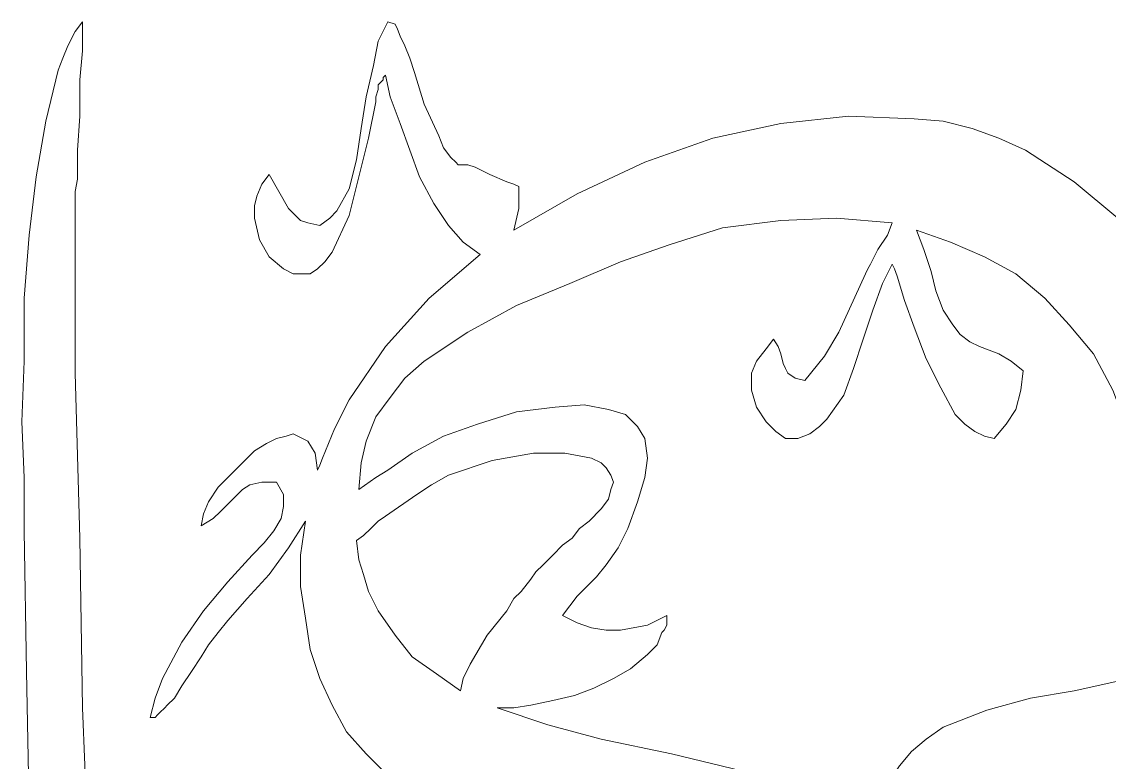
# Model space of a CAD drawing. Header units: centimetres. Extents: x -51 to 51, y -37 to 37.
# Drawn here: x -14.88 to -3.03, y 28.62 to 36.69 of the extents above; entities that cross this region are included whole.
import ezdxf

# ---------------------------------------------------------------- set-up
doc = ezdxf.new("R2010")
doc.units = ezdxf.units.CM
doc.header["$MEASUREMENT"] = 0
doc.layers.add('Layer 1', color=7, linetype='Continuous')

msp = doc.modelspace()

# ---------------------------------------------------------------- linework, layer by layer
at = {"layer": 'Layer 1', "lineweight": 9}
for points, knots in [([(-14.48687, 36.16518), (-14.48687, 36.16518), (-14.434, 36.29737), (-14.434, 36.29737), (-14.434, 36.29737), (-14.434, 36.29737), (-14.38112, 36.42955), (-14.38112, 36.42955), (-14.38112, 36.42955), (-14.38112, 36.42955), (-14.30181, 36.58817), (-14.30181, 36.58817), (-14.30181, 36.58817), (-14.30181, 36.58817), (-14.2225, 36.69391), (-14.2225, 36.69391)], [0, 0, 0, 0, 0.2, 0.2, 0.2, 0.2, 0.4, 0.4, 0.4, 0.4, 0.6, 0.6, 0.6, 0.6, 1, 1, 1, 1]), ([(-14.2225, 36.69391), (-14.2225, 36.69391), (-14.2225, 36.66748), (-14.2225, 36.66748), (-14.2225, 36.66748), (-14.2225, 36.66748), (-14.2225, 36.6146), (-14.2225, 36.6146), (-14.2225, 36.6146), (-14.2225, 36.6146), (-14.2225, 36.50886), (-14.2225, 36.50886), (-14.2225, 36.50886), (-14.2225, 36.50886), (-14.2225, 36.37668), (-14.2225, 36.37668), (-14.2225, 36.37668), (-14.2225, 36.37668), (-14.24894, 36.05944), (-14.24894, 36.05944), (-14.24894, 36.05944), (-14.24894, 36.05944), (-14.24894, 35.66289), (-14.24894, 35.66289), (-14.24894, 35.66289), (-14.24894, 35.66289), (-14.27538, 35.29278), (-14.27538, 35.29278), (-14.27538, 35.29278), (-14.27538, 35.29278), (-14.27538, 34.97554), (-14.27538, 34.97554), (-14.27538, 34.97554), (-14.27538, 34.97554), (-14.30181, 34.84336), (-14.30181, 34.84336), (-14.30181, 34.84336), (-14.30181, 34.84336), (-14.30181, 34.73761), (-14.30181, 34.73761), (-14.30181, 34.73761), (-14.30181, 34.73761), (-14.30181, 34.68474), (-14.30181, 34.68474), (-14.30181, 34.68474), (-14.30181, 34.68474), (-14.30181, 34.65831), (-14.30181, 34.65831)], [0, 0, 0, 0, 0.07692308, 0.07692308, 0.07692308, 0.07692308, 0.15384615, 0.15384615, 0.15384615, 0.15384615, 0.23076923, 0.23076923, 0.23076923, 0.23076923, 0.30769231, 0.30769231, 0.30769231, 0.30769231, 0.38461538, 0.38461538, 0.38461538, 0.38461538, 0.46153846, 0.46153846, 0.46153846, 0.46153846, 0.53846154, 0.53846154, 0.53846154, 0.53846154, 0.61538462, 0.61538462, 0.61538462, 0.61538462, 0.69230769, 0.69230769, 0.69230769, 0.69230769, 0.76923077, 0.76923077, 0.76923077, 0.76923077, 0.84615385, 0.84615385, 0.84615385, 0.84615385, 1, 1, 1, 1]), ([(-11.63173, 34.47325), (-11.63173, 34.47325), (-11.52598, 34.55256), (-11.52598, 34.55256), (-11.52598, 34.55256), (-11.52598, 34.55256), (-11.44667, 34.63187), (-11.44667, 34.63187), (-11.44667, 34.63187), (-11.44667, 34.63187), (-11.31449, 34.8698), (-11.31449, 34.8698), (-11.31449, 34.8698), (-11.31449, 34.8698), (-11.23518, 35.18703), (-11.23518, 35.18703), (-11.23518, 35.18703), (-11.23518, 35.18703), (-11.18231, 35.53071), (-11.18231, 35.53071), (-11.18231, 35.53071), (-11.18231, 35.53071), (-11.12944, 35.87438), (-11.12944, 35.87438), (-11.12944, 35.87438), (-11.12944, 35.87438), (-11.05013, 36.21806), (-11.05013, 36.21806), (-11.05013, 36.21806), (-11.05013, 36.21806), (-10.99725, 36.48242), (-10.99725, 36.48242), (-10.99725, 36.48242), (-10.99725, 36.48242), (-10.89151, 36.69391), (-10.89151, 36.69391)], [0, 0, 0, 0, 0.1, 0.1, 0.1, 0.1, 0.2, 0.2, 0.2, 0.2, 0.3, 0.3, 0.3, 0.3, 0.4, 0.4, 0.4, 0.4, 0.5, 0.5, 0.5, 0.5, 0.6, 0.6, 0.6, 0.6, 0.7, 0.7, 0.7, 0.7, 0.8, 0.8, 0.8, 0.8, 1, 1, 1, 1]), ([(-10.89151, 36.69391), (-10.89151, 36.69391), (-10.8122, 36.66748), (-10.8122, 36.66748), (-10.8122, 36.66748), (-10.8122, 36.66748), (-10.78576, 36.6146), (-10.78576, 36.6146), (-10.78576, 36.6146), (-10.78576, 36.6146), (-10.75932, 36.5353), (-10.75932, 36.5353), (-10.75932, 36.5353), (-10.75932, 36.5353), (-10.70645, 36.42955), (-10.70645, 36.42955)], [0, 0, 0, 0, 0.2, 0.2, 0.2, 0.2, 0.4, 0.4, 0.4, 0.4, 0.6, 0.6, 0.6, 0.6, 1, 1, 1, 1]), ([(-10.70645, 36.42955), (-10.70645, 36.42955), (-10.65358, 36.29737), (-10.65358, 36.29737), (-10.65358, 36.29737), (-10.65358, 36.29737), (-10.60071, 36.13875), (-10.60071, 36.13875), (-10.60071, 36.13875), (-10.60071, 36.13875), (-10.49496, 35.79507), (-10.49496, 35.79507), (-10.49496, 35.79507), (-10.49496, 35.79507), (-10.33634, 35.4514), (-10.33634, 35.4514), (-10.33634, 35.4514), (-10.33634, 35.4514), (-10.28347, 35.31922), (-10.28347, 35.31922), (-10.28347, 35.31922), (-10.28347, 35.31922), (-10.20416, 35.21347), (-10.20416, 35.21347)], [0, 0, 0, 0, 0.14285714, 0.14285714, 0.14285714, 0.14285714, 0.28571429, 0.28571429, 0.28571429, 0.28571429, 0.42857143, 0.42857143, 0.42857143, 0.42857143, 0.57142857, 0.57142857, 0.57142857, 0.57142857, 0.71428571, 0.71428571, 0.71428571, 0.71428571, 1, 1, 1, 1]), ([(-14.85698, 31.14225), (-14.85698, 31.14225), (-14.85698, 31.72386), (-14.85698, 31.72386), (-14.85698, 31.72386), (-14.85698, 31.72386), (-14.88342, 32.33189), (-14.88342, 32.33189), (-14.88342, 32.33189), (-14.88342, 32.33189), (-14.85698, 32.99281), (-14.85698, 32.99281), (-14.85698, 32.99281), (-14.85698, 32.99281), (-14.85698, 33.68016), (-14.85698, 33.68016), (-14.85698, 33.68016), (-14.85698, 33.68016), (-14.80411, 34.3675), (-14.80411, 34.3675), (-14.80411, 34.3675), (-14.80411, 34.3675), (-14.7248, 35.00198), (-14.7248, 35.00198), (-14.7248, 35.00198), (-14.7248, 35.00198), (-14.61905, 35.61002), (-14.61905, 35.61002), (-14.61905, 35.61002), (-14.61905, 35.61002), (-14.48687, 36.16518), (-14.48687, 36.16518)], [0, 0, 0, 0, 0.11111111, 0.11111111, 0.11111111, 0.11111111, 0.22222222, 0.22222222, 0.22222222, 0.22222222, 0.33333333, 0.33333333, 0.33333333, 0.33333333, 0.44444444, 0.44444444, 0.44444444, 0.44444444, 0.55555556, 0.55555556, 0.55555556, 0.55555556, 0.66666667, 0.66666667, 0.66666667, 0.66666667, 0.77777778, 0.77777778, 0.77777778, 0.77777778, 1, 1, 1, 1]), ([(-10.94438, 36.08588), (-10.94438, 36.08588), (-10.94438, 36.05944), (-10.94438, 36.05944), (-10.94438, 36.05944), (-10.94438, 36.05944), (-10.97082, 36.033), (-10.97082, 36.033), (-10.97082, 36.033), (-10.97082, 36.033), (-10.99725, 36.00657), (-10.99725, 36.00657), (-10.99725, 36.00657), (-10.99725, 36.00657), (-10.99725, 36.00657), (-10.99725, 36.00657)], [0, 0, 0, 0, 0.2, 0.2, 0.2, 0.2, 0.4, 0.4, 0.4, 0.4, 0.6, 0.6, 0.6, 0.6, 1, 1, 1, 1]), ([(-10.91794, 36.11231), (-10.91794, 36.11231), (-10.94438, 36.08588), (-10.94438, 36.08588), (-10.94438, 36.08588), (-10.94438, 36.08588), (-10.94438, 36.08588), (-10.94438, 36.08588)], [0, 0, 0, 0, 0.33333333, 0.33333333, 0.33333333, 0.33333333, 1, 1, 1, 1]), ([(-9.88692, 34.15601), (-9.88692, 34.15601), (-10.07198, 34.28819), (-10.07198, 34.28819), (-10.07198, 34.28819), (-10.07198, 34.28819), (-10.23059, 34.47325), (-10.23059, 34.47325), (-10.23059, 34.47325), (-10.23059, 34.47325), (-10.38921, 34.71118), (-10.38921, 34.71118), (-10.38921, 34.71118), (-10.38921, 34.71118), (-10.54783, 35.00198), (-10.54783, 35.00198), (-10.54783, 35.00198), (-10.54783, 35.00198), (-10.75932, 35.58358), (-10.75932, 35.58358), (-10.75932, 35.58358), (-10.75932, 35.58358), (-10.86507, 35.87438), (-10.86507, 35.87438), (-10.86507, 35.87438), (-10.86507, 35.87438), (-10.91794, 36.11231), (-10.91794, 36.11231)], [0, 0, 0, 0, 0.125, 0.125, 0.125, 0.125, 0.25, 0.25, 0.25, 0.25, 0.375, 0.375, 0.375, 0.375, 0.5, 0.5, 0.5, 0.5, 0.625, 0.625, 0.625, 0.625, 0.75, 0.75, 0.75, 0.75, 1, 1, 1, 1]), ([(-10.99725, 35.95369), (-10.99725, 35.95369), (-11.02369, 35.87438), (-11.02369, 35.87438), (-11.02369, 35.87438), (-11.02369, 35.87438), (-11.02369, 35.82151), (-11.02369, 35.82151)], [0, 0, 0, 0, 0.33333333, 0.33333333, 0.33333333, 0.33333333, 1, 1, 1, 1]), ([(-10.99725, 36.00657), (-10.99725, 36.00657), (-10.99725, 35.98013), (-10.99725, 35.98013), (-10.99725, 35.98013), (-10.99725, 35.98013), (-10.99725, 35.95369), (-10.99725, 35.95369)], [0, 0, 0, 0, 0.33333333, 0.33333333, 0.33333333, 0.33333333, 1, 1, 1, 1]), ([(-11.02369, 35.82151), (-11.02369, 35.82151), (-11.103, 35.42496), (-11.103, 35.42496), (-11.103, 35.42496), (-11.103, 35.42496), (-11.20874, 35.00198), (-11.20874, 35.00198), (-11.20874, 35.00198), (-11.20874, 35.00198), (-11.31449, 34.579), (-11.31449, 34.579), (-11.31449, 34.579), (-11.31449, 34.579), (-11.49955, 34.18245), (-11.49955, 34.18245)], [0, 0, 0, 0, 0.2, 0.2, 0.2, 0.2, 0.4, 0.4, 0.4, 0.4, 0.6, 0.6, 0.6, 0.6, 1, 1, 1, 1]), ([(-9.51681, 34.42038), (-9.51681, 34.42038), (-8.82946, 34.81692), (-8.82946, 34.81692), (-8.82946, 34.81692), (-8.82946, 34.81692), (-8.08924, 35.1606), (-8.08924, 35.1606), (-8.08924, 35.1606), (-8.08924, 35.1606), (-7.34902, 35.42496), (-7.34902, 35.42496), (-7.34902, 35.42496), (-7.34902, 35.42496), (-6.6088, 35.58358), (-6.6088, 35.58358), (-6.6088, 35.58358), (-6.6088, 35.58358), (-5.86858, 35.66289), (-5.86858, 35.66289), (-5.86858, 35.66289), (-5.86858, 35.66289), (-5.15479, 35.63645), (-5.15479, 35.63645), (-5.15479, 35.63645), (-5.15479, 35.63645), (-4.83755, 35.61002), (-4.83755, 35.61002), (-4.83755, 35.61002), (-4.83755, 35.61002), (-4.52031, 35.53071), (-4.52031, 35.53071), (-4.52031, 35.53071), (-4.52031, 35.53071), (-4.22951, 35.42496), (-4.22951, 35.42496), (-4.22951, 35.42496), (-4.22951, 35.42496), (-3.93871, 35.29278), (-3.93871, 35.29278)], [0, 0, 0, 0, 0.09090909, 0.09090909, 0.09090909, 0.09090909, 0.18181818, 0.18181818, 0.18181818, 0.18181818, 0.27272727, 0.27272727, 0.27272727, 0.27272727, 0.36363636, 0.36363636, 0.36363636, 0.36363636, 0.45454545, 0.45454545, 0.45454545, 0.45454545, 0.54545455, 0.54545455, 0.54545455, 0.54545455, 0.63636364, 0.63636364, 0.63636364, 0.63636364, 0.72727273, 0.72727273, 0.72727273, 0.72727273, 0.81818182, 0.81818182, 0.81818182, 0.81818182, 1, 1, 1, 1]), ([(-3.93871, 35.29278), (-3.93871, 35.29278), (-3.40998, 34.94911), (-3.40998, 34.94911), (-3.40998, 34.94911), (-3.40998, 34.94911), (-2.93413, 34.55256), (-2.93413, 34.55256), (-2.93413, 34.55256), (-2.93413, 34.55256), (-2.74907, 34.28819), (-2.74907, 34.28819), (-2.74907, 34.28819), (-2.74907, 34.28819), (-2.56402, 34.02383), (-2.56402, 34.02383), (-2.56402, 34.02383), (-2.56402, 34.02383), (-2.4054, 33.73303), (-2.4054, 33.73303), (-2.4054, 33.73303), (-2.4054, 33.73303), (-2.27321, 33.41579), (-2.27321, 33.41579)], [0, 0, 0, 0, 0.14285714, 0.14285714, 0.14285714, 0.14285714, 0.28571429, 0.28571429, 0.28571429, 0.28571429, 0.42857143, 0.42857143, 0.42857143, 0.42857143, 0.57142857, 0.57142857, 0.57142857, 0.57142857, 0.71428571, 0.71428571, 0.71428571, 0.71428571, 1, 1, 1, 1]), ([(-10.20416, 35.21347), (-10.20416, 35.21347), (-10.15129, 35.1606), (-10.15129, 35.1606), (-10.15129, 35.1606), (-10.15129, 35.1606), (-10.12485, 35.13416), (-10.12485, 35.13416), (-10.12485, 35.13416), (-10.12485, 35.13416), (-10.09841, 35.13416), (-10.09841, 35.13416), (-10.09841, 35.13416), (-10.09841, 35.13416), (-10.04554, 35.13416), (-10.04554, 35.13416)], [0, 0, 0, 0, 0.2, 0.2, 0.2, 0.2, 0.4, 0.4, 0.4, 0.4, 0.6, 0.6, 0.6, 0.6, 1, 1, 1, 1]), ([(-10.04554, 35.13416), (-10.04554, 35.13416), (-10.0191, 35.13416), (-10.0191, 35.13416), (-10.0191, 35.13416), (-10.0191, 35.13416), (-9.93979, 35.10773), (-9.93979, 35.10773), (-9.93979, 35.10773), (-9.93979, 35.10773), (-9.78117, 35.02842), (-9.78117, 35.02842), (-9.78117, 35.02842), (-9.78117, 35.02842), (-9.59612, 34.94911), (-9.59612, 34.94911), (-9.59612, 34.94911), (-9.59612, 34.94911), (-9.51681, 34.92267), (-9.51681, 34.92267), (-9.51681, 34.92267), (-9.51681, 34.92267), (-9.46394, 34.89623), (-9.46394, 34.89623)], [0, 0, 0, 0, 0.14285714, 0.14285714, 0.14285714, 0.14285714, 0.28571429, 0.28571429, 0.28571429, 0.28571429, 0.42857143, 0.42857143, 0.42857143, 0.42857143, 0.57142857, 0.57142857, 0.57142857, 0.57142857, 0.71428571, 0.71428571, 0.71428571, 0.71428571, 1, 1, 1, 1]), ([(-11.49955, 34.18245), (-11.49955, 34.18245), (-11.57886, 34.0767), (-11.57886, 34.0767), (-11.57886, 34.0767), (-11.57886, 34.0767), (-11.65816, 33.99739), (-11.65816, 33.99739), (-11.65816, 33.99739), (-11.65816, 33.99739), (-11.73747, 33.94452), (-11.73747, 33.94452), (-11.73747, 33.94452), (-11.73747, 33.94452), (-11.84322, 33.94452), (-11.84322, 33.94452), (-11.84322, 33.94452), (-11.84322, 33.94452), (-11.92253, 33.94452), (-11.92253, 33.94452), (-11.92253, 33.94452), (-11.92253, 33.94452), (-12.02828, 33.99739), (-12.02828, 33.99739), (-12.02828, 33.99739), (-12.02828, 33.99739), (-12.18689, 34.12958), (-12.18689, 34.12958), (-12.18689, 34.12958), (-12.18689, 34.12958), (-12.29264, 34.31463), (-12.29264, 34.31463), (-12.29264, 34.31463), (-12.29264, 34.31463), (-12.34551, 34.55256), (-12.34551, 34.55256), (-12.34551, 34.55256), (-12.34551, 34.55256), (-12.34551, 34.68474), (-12.34551, 34.68474), (-12.34551, 34.68474), (-12.34551, 34.68474), (-12.31908, 34.79049), (-12.31908, 34.79049), (-12.31908, 34.79049), (-12.31908, 34.79049), (-12.2662, 34.92267), (-12.2662, 34.92267), (-12.2662, 34.92267), (-12.2662, 34.92267), (-12.18689, 35.02842), (-12.18689, 35.02842)], [0, 0, 0, 0, 0.07142857, 0.07142857, 0.07142857, 0.07142857, 0.14285714, 0.14285714, 0.14285714, 0.14285714, 0.21428571, 0.21428571, 0.21428571, 0.21428571, 0.28571429, 0.28571429, 0.28571429, 0.28571429, 0.35714286, 0.35714286, 0.35714286, 0.35714286, 0.42857143, 0.42857143, 0.42857143, 0.42857143, 0.5, 0.5, 0.5, 0.5, 0.57142857, 0.57142857, 0.57142857, 0.57142857, 0.64285714, 0.64285714, 0.64285714, 0.64285714, 0.71428571, 0.71428571, 0.71428571, 0.71428571, 0.78571429, 0.78571429, 0.78571429, 0.78571429, 0.85714286, 0.85714286, 0.85714286, 0.85714286, 1, 1, 1, 1]), ([(-12.18689, 35.02842), (-12.18689, 35.02842), (-12.08115, 34.84336), (-12.08115, 34.84336), (-12.08115, 34.84336), (-12.08115, 34.84336), (-11.9754, 34.65831), (-11.9754, 34.65831), (-11.9754, 34.65831), (-11.9754, 34.65831), (-11.84322, 34.52612), (-11.84322, 34.52612), (-11.84322, 34.52612), (-11.84322, 34.52612), (-11.76391, 34.49969), (-11.76391, 34.49969), (-11.76391, 34.49969), (-11.76391, 34.49969), (-11.63173, 34.47325), (-11.63173, 34.47325)], [0, 0, 0, 0, 0.16666667, 0.16666667, 0.16666667, 0.16666667, 0.33333333, 0.33333333, 0.33333333, 0.33333333, 0.5, 0.5, 0.5, 0.5, 0.66666667, 0.66666667, 0.66666667, 0.66666667, 1, 1, 1, 1]), ([(-9.46394, 34.89623), (-9.46394, 34.89623), (-9.46394, 34.65831), (-9.46394, 34.65831), (-9.46394, 34.65831), (-9.46394, 34.65831), (-9.51681, 34.42038), (-9.51681, 34.42038)], [0, 0, 0, 0, 0.33333333, 0.33333333, 0.33333333, 0.33333333, 1, 1, 1, 1]), ([(-14.30181, 34.65831), (-14.30181, 34.65831), (-14.30181, 32.86062), (-14.30181, 32.86062), (-14.30181, 32.86062), (-14.30181, 32.86062), (-14.24894, 31.06294), (-14.24894, 31.06294), (-14.24894, 31.06294), (-14.24894, 31.06294), (-14.2225, 29.21239), (-14.2225, 29.21239), (-14.2225, 29.21239), (-14.2225, 29.21239), (-14.14319, 27.3354), (-14.14319, 27.3354)], [0, 0, 0, 0, 0.2, 0.2, 0.2, 0.2, 0.4, 0.4, 0.4, 0.4, 0.6, 0.6, 0.6, 0.6, 1, 1, 1, 1]), ([(-7.82488, 34.26176), (-7.82488, 34.26176), (-7.24327, 34.44681), (-7.24327, 34.44681), (-7.24327, 34.44681), (-7.24327, 34.44681), (-6.6088, 34.52612), (-6.6088, 34.52612), (-6.6088, 34.52612), (-6.6088, 34.52612), (-6.00076, 34.55256), (-6.00076, 34.55256), (-6.00076, 34.55256), (-6.00076, 34.55256), (-5.39272, 34.49969), (-5.39272, 34.49969)], [0, 0, 0, 0, 0.2, 0.2, 0.2, 0.2, 0.4, 0.4, 0.4, 0.4, 0.6, 0.6, 0.6, 0.6, 1, 1, 1, 1]), ([(-5.39272, 34.49969), (-5.39272, 34.49969), (-5.44559, 34.3675), (-5.44559, 34.3675), (-5.44559, 34.3675), (-5.44559, 34.3675), (-5.55134, 34.20888), (-5.55134, 34.20888), (-5.55134, 34.20888), (-5.55134, 34.20888), (-5.63065, 34.05027), (-5.63065, 34.05027), (-5.63065, 34.05027), (-5.63065, 34.05027), (-5.65708, 33.99739), (-5.65708, 33.99739), (-5.65708, 33.99739), (-5.65708, 33.99739), (-5.68352, 33.94452), (-5.68352, 33.94452)], [0, 0, 0, 0, 0.16666667, 0.16666667, 0.16666667, 0.16666667, 0.33333333, 0.33333333, 0.33333333, 0.33333333, 0.5, 0.5, 0.5, 0.5, 0.66666667, 0.66666667, 0.66666667, 0.66666667, 1, 1, 1, 1]), ([(-4.83755, 33.54797), (-4.83755, 33.54797), (-4.91686, 33.75946), (-4.91686, 33.75946), (-4.91686, 33.75946), (-4.91686, 33.75946), (-4.96973, 33.97096), (-4.96973, 33.97096), (-4.96973, 33.97096), (-4.96973, 33.97096), (-5.04904, 34.20888), (-5.04904, 34.20888), (-5.04904, 34.20888), (-5.04904, 34.20888), (-5.12835, 34.42038), (-5.12835, 34.42038)], [0, 0, 0, 0, 0.2, 0.2, 0.2, 0.2, 0.4, 0.4, 0.4, 0.4, 0.6, 0.6, 0.6, 0.6, 1, 1, 1, 1]), ([(-5.12835, 34.42038), (-5.12835, 34.42038), (-4.75824, 34.28819), (-4.75824, 34.28819), (-4.75824, 34.28819), (-4.75824, 34.28819), (-4.38813, 34.12958), (-4.38813, 34.12958), (-4.38813, 34.12958), (-4.38813, 34.12958), (-4.04446, 33.94452), (-4.04446, 33.94452), (-4.04446, 33.94452), (-4.04446, 33.94452), (-3.72722, 33.68016), (-3.72722, 33.68016), (-3.72722, 33.68016), (-3.72722, 33.68016), (-3.46286, 33.38935), (-3.46286, 33.38935), (-3.46286, 33.38935), (-3.46286, 33.38935), (-3.19849, 33.07212), (-3.19849, 33.07212), (-3.19849, 33.07212), (-3.19849, 33.07212), (-2.987, 32.67557), (-2.987, 32.67557), (-2.987, 32.67557), (-2.987, 32.67557), (-2.82838, 32.25259), (-2.82838, 32.25259)], [0, 0, 0, 0, 0.11111111, 0.11111111, 0.11111111, 0.11111111, 0.22222222, 0.22222222, 0.22222222, 0.22222222, 0.33333333, 0.33333333, 0.33333333, 0.33333333, 0.44444444, 0.44444444, 0.44444444, 0.44444444, 0.55555556, 0.55555556, 0.55555556, 0.55555556, 0.66666667, 0.66666667, 0.66666667, 0.66666667, 0.77777778, 0.77777778, 0.77777778, 0.77777778, 1, 1, 1, 1]), ([(-11.60529, 31.93535), (-11.60529, 31.93535), (-11.47311, 32.25259), (-11.47311, 32.25259), (-11.47311, 32.25259), (-11.47311, 32.25259), (-11.31449, 32.56982), (-11.31449, 32.56982), (-11.31449, 32.56982), (-11.31449, 32.56982), (-10.91794, 33.15143), (-10.91794, 33.15143), (-10.91794, 33.15143), (-10.91794, 33.15143), (-10.44209, 33.68016), (-10.44209, 33.68016), (-10.44209, 33.68016), (-10.44209, 33.68016), (-9.88692, 34.15601), (-9.88692, 34.15601)], [0, 0, 0, 0, 0.16666667, 0.16666667, 0.16666667, 0.16666667, 0.33333333, 0.33333333, 0.33333333, 0.33333333, 0.5, 0.5, 0.5, 0.5, 0.66666667, 0.66666667, 0.66666667, 0.66666667, 1, 1, 1, 1]), ([(-11.20874, 31.59167), (-11.20874, 31.59167), (-11.18231, 31.88247), (-11.18231, 31.88247), (-11.18231, 31.88247), (-11.18231, 31.88247), (-11.12944, 32.1204), (-11.12944, 32.1204), (-11.12944, 32.1204), (-11.12944, 32.1204), (-11.02369, 32.38477), (-11.02369, 32.38477), (-11.02369, 32.38477), (-11.02369, 32.38477), (-10.86507, 32.59626), (-10.86507, 32.59626), (-10.86507, 32.59626), (-10.86507, 32.59626), (-10.70645, 32.80775), (-10.70645, 32.80775), (-10.70645, 32.80775), (-10.70645, 32.80775), (-10.49496, 32.99281), (-10.49496, 32.99281), (-10.49496, 32.99281), (-10.49496, 32.99281), (-10.0191, 33.31004), (-10.0191, 33.31004), (-10.0191, 33.31004), (-10.0191, 33.31004), (-9.49037, 33.60085), (-9.49037, 33.60085), (-9.49037, 33.60085), (-9.49037, 33.60085), (-8.90877, 33.83877), (-8.90877, 33.83877), (-8.90877, 33.83877), (-8.90877, 33.83877), (-8.3536, 34.0767), (-8.3536, 34.0767), (-8.3536, 34.0767), (-8.3536, 34.0767), (-7.82488, 34.26176), (-7.82488, 34.26176)], [0, 0, 0, 0, 0.08333333, 0.08333333, 0.08333333, 0.08333333, 0.16666667, 0.16666667, 0.16666667, 0.16666667, 0.25, 0.25, 0.25, 0.25, 0.33333333, 0.33333333, 0.33333333, 0.33333333, 0.41666667, 0.41666667, 0.41666667, 0.41666667, 0.5, 0.5, 0.5, 0.5, 0.58333333, 0.58333333, 0.58333333, 0.58333333, 0.66666667, 0.66666667, 0.66666667, 0.66666667, 0.75, 0.75, 0.75, 0.75, 0.83333333, 0.83333333, 0.83333333, 0.83333333, 1, 1, 1, 1]), ([(-6.55592, 32.14684), (-6.55592, 32.14684), (-6.42374, 32.14684), (-6.42374, 32.14684), (-6.42374, 32.14684), (-6.42374, 32.14684), (-6.29156, 32.19971), (-6.29156, 32.19971), (-6.29156, 32.19971), (-6.29156, 32.19971), (-6.18581, 32.27902), (-6.18581, 32.27902), (-6.18581, 32.27902), (-6.18581, 32.27902), (-6.1065, 32.35833), (-6.1065, 32.35833), (-6.1065, 32.35833), (-6.1065, 32.35833), (-5.92145, 32.6227), (-5.92145, 32.6227), (-5.92145, 32.6227), (-5.92145, 32.6227), (-5.8157, 32.9135), (-5.8157, 32.9135), (-5.8157, 32.9135), (-5.8157, 32.9135), (-5.70996, 33.23074), (-5.70996, 33.23074), (-5.70996, 33.23074), (-5.70996, 33.23074), (-5.60421, 33.54797), (-5.60421, 33.54797), (-5.60421, 33.54797), (-5.60421, 33.54797), (-5.49846, 33.83877), (-5.49846, 33.83877), (-5.49846, 33.83877), (-5.49846, 33.83877), (-5.39272, 34.05027), (-5.39272, 34.05027)], [0, 0, 0, 0, 0.09090909, 0.09090909, 0.09090909, 0.09090909, 0.18181818, 0.18181818, 0.18181818, 0.18181818, 0.27272727, 0.27272727, 0.27272727, 0.27272727, 0.36363636, 0.36363636, 0.36363636, 0.36363636, 0.45454545, 0.45454545, 0.45454545, 0.45454545, 0.54545455, 0.54545455, 0.54545455, 0.54545455, 0.63636364, 0.63636364, 0.63636364, 0.63636364, 0.72727273, 0.72727273, 0.72727273, 0.72727273, 0.81818182, 0.81818182, 0.81818182, 0.81818182, 1, 1, 1, 1]), ([(-5.39272, 34.05027), (-5.39272, 34.05027), (-5.36628, 33.99739), (-5.36628, 33.99739), (-5.36628, 33.99739), (-5.36628, 33.99739), (-5.33985, 33.91808), (-5.33985, 33.91808), (-5.33985, 33.91808), (-5.33985, 33.91808), (-5.26054, 33.65372), (-5.26054, 33.65372), (-5.26054, 33.65372), (-5.26054, 33.65372), (-5.15479, 33.36292), (-5.15479, 33.36292), (-5.15479, 33.36292), (-5.15479, 33.36292), (-5.02261, 33.01924), (-5.02261, 33.01924), (-5.02261, 33.01924), (-5.02261, 33.01924), (-4.86399, 32.70201), (-4.86399, 32.70201), (-4.86399, 32.70201), (-4.86399, 32.70201), (-4.70537, 32.4112), (-4.70537, 32.4112), (-4.70537, 32.4112), (-4.70537, 32.4112), (-4.59962, 32.30546), (-4.59962, 32.30546), (-4.59962, 32.30546), (-4.59962, 32.30546), (-4.49388, 32.22615), (-4.49388, 32.22615), (-4.49388, 32.22615), (-4.49388, 32.22615), (-4.38813, 32.17328), (-4.38813, 32.17328), (-4.38813, 32.17328), (-4.38813, 32.17328), (-4.28239, 32.14684), (-4.28239, 32.14684)], [0, 0, 0, 0, 0.08333333, 0.08333333, 0.08333333, 0.08333333, 0.16666667, 0.16666667, 0.16666667, 0.16666667, 0.25, 0.25, 0.25, 0.25, 0.33333333, 0.33333333, 0.33333333, 0.33333333, 0.41666667, 0.41666667, 0.41666667, 0.41666667, 0.5, 0.5, 0.5, 0.5, 0.58333333, 0.58333333, 0.58333333, 0.58333333, 0.66666667, 0.66666667, 0.66666667, 0.66666667, 0.75, 0.75, 0.75, 0.75, 0.83333333, 0.83333333, 0.83333333, 0.83333333, 1, 1, 1, 1]), ([(-5.68352, 33.94452), (-5.68352, 33.94452), (-5.97432, 33.31004), (-5.97432, 33.31004), (-5.97432, 33.31004), (-5.97432, 33.31004), (-6.13294, 33.04568), (-6.13294, 33.04568), (-6.13294, 33.04568), (-6.13294, 33.04568), (-6.34443, 32.78131), (-6.34443, 32.78131)], [0, 0, 0, 0, 0.25, 0.25, 0.25, 0.25, 0.5, 0.5, 0.5, 0.5, 1, 1, 1, 1]), ([(-3.96515, 32.88706), (-3.96515, 32.88706), (-4.09733, 32.99281), (-4.09733, 32.99281), (-4.09733, 32.99281), (-4.09733, 32.99281), (-4.22951, 33.07212), (-4.22951, 33.07212), (-4.22951, 33.07212), (-4.22951, 33.07212), (-4.44101, 33.15143), (-4.44101, 33.15143), (-4.44101, 33.15143), (-4.44101, 33.15143), (-4.54675, 33.2043), (-4.54675, 33.2043), (-4.54675, 33.2043), (-4.54675, 33.2043), (-4.6525, 33.28361), (-4.6525, 33.28361), (-4.6525, 33.28361), (-4.6525, 33.28361), (-4.73181, 33.38935), (-4.73181, 33.38935), (-4.73181, 33.38935), (-4.73181, 33.38935), (-4.83755, 33.54797), (-4.83755, 33.54797)], [0, 0, 0, 0, 0.125, 0.125, 0.125, 0.125, 0.25, 0.25, 0.25, 0.25, 0.375, 0.375, 0.375, 0.375, 0.5, 0.5, 0.5, 0.5, 0.625, 0.625, 0.625, 0.625, 0.75, 0.75, 0.75, 0.75, 1, 1, 1, 1]), ([(-6.68811, 33.23074), (-6.68811, 33.23074), (-6.76742, 33.12499), (-6.76742, 33.12499), (-6.76742, 33.12499), (-6.76742, 33.12499), (-6.87316, 32.99281), (-6.87316, 32.99281), (-6.87316, 32.99281), (-6.87316, 32.99281), (-6.92603, 32.86062), (-6.92603, 32.86062), (-6.92603, 32.86062), (-6.92603, 32.86062), (-6.92603, 32.67557), (-6.92603, 32.67557)], [0, 0, 0, 0, 0.2, 0.2, 0.2, 0.2, 0.4, 0.4, 0.4, 0.4, 0.6, 0.6, 0.6, 0.6, 1, 1, 1, 1]), ([(-6.34443, 32.78131), (-6.34443, 32.78131), (-6.45018, 32.80775), (-6.45018, 32.80775), (-6.45018, 32.80775), (-6.45018, 32.80775), (-6.52949, 32.86062), (-6.52949, 32.86062), (-6.52949, 32.86062), (-6.52949, 32.86062), (-6.55592, 32.9135), (-6.55592, 32.9135), (-6.55592, 32.9135), (-6.55592, 32.9135), (-6.58236, 32.96637), (-6.58236, 32.96637), (-6.58236, 32.96637), (-6.58236, 32.96637), (-6.6088, 33.07212), (-6.6088, 33.07212), (-6.6088, 33.07212), (-6.6088, 33.07212), (-6.63523, 33.15143), (-6.63523, 33.15143), (-6.63523, 33.15143), (-6.63523, 33.15143), (-6.68811, 33.23074), (-6.68811, 33.23074)], [0, 0, 0, 0, 0.125, 0.125, 0.125, 0.125, 0.25, 0.25, 0.25, 0.25, 0.375, 0.375, 0.375, 0.375, 0.5, 0.5, 0.5, 0.5, 0.625, 0.625, 0.625, 0.625, 0.75, 0.75, 0.75, 0.75, 1, 1, 1, 1]), ([(-4.28239, 32.14684), (-4.28239, 32.14684), (-4.1502, 32.30546), (-4.1502, 32.30546), (-4.1502, 32.30546), (-4.1502, 32.30546), (-4.04446, 32.46408), (-4.04446, 32.46408), (-4.04446, 32.46408), (-4.04446, 32.46408), (-3.99159, 32.67557), (-3.99159, 32.67557), (-3.99159, 32.67557), (-3.99159, 32.67557), (-3.96515, 32.88706), (-3.96515, 32.88706)], [0, 0, 0, 0, 0.2, 0.2, 0.2, 0.2, 0.4, 0.4, 0.4, 0.4, 0.6, 0.6, 0.6, 0.6, 1, 1, 1, 1]), ([(-6.92603, 32.67557), (-6.92603, 32.67557), (-6.87316, 32.49051), (-6.87316, 32.49051), (-6.87316, 32.49051), (-6.87316, 32.49051), (-6.76742, 32.33189), (-6.76742, 32.33189), (-6.76742, 32.33189), (-6.76742, 32.33189), (-6.66167, 32.22615), (-6.66167, 32.22615), (-6.66167, 32.22615), (-6.66167, 32.22615), (-6.55592, 32.14684), (-6.55592, 32.14684)], [0, 0, 0, 0, 0.2, 0.2, 0.2, 0.2, 0.4, 0.4, 0.4, 0.4, 0.6, 0.6, 0.6, 0.6, 1, 1, 1, 1]), ([(-9.06739, 32.49051), (-9.06739, 32.49051), (-9.49037, 32.43764), (-9.49037, 32.43764), (-9.49037, 32.43764), (-9.49037, 32.43764), (-9.91336, 32.30546), (-9.91336, 32.30546), (-9.91336, 32.30546), (-9.91336, 32.30546), (-10.28347, 32.17328), (-10.28347, 32.17328), (-10.28347, 32.17328), (-10.28347, 32.17328), (-10.62714, 31.98822), (-10.62714, 31.98822)], [0, 0, 0, 0, 0.2, 0.2, 0.2, 0.2, 0.4, 0.4, 0.4, 0.4, 0.6, 0.6, 0.6, 0.6, 1, 1, 1, 1]), ([(-8.16855, 31.45949), (-8.16855, 31.45949), (-8.08924, 31.72386), (-8.08924, 31.72386), (-8.08924, 31.72386), (-8.08924, 31.72386), (-8.0628, 31.93535), (-8.0628, 31.93535), (-8.0628, 31.93535), (-8.0628, 31.93535), (-8.08924, 32.14684), (-8.08924, 32.14684), (-8.08924, 32.14684), (-8.08924, 32.14684), (-8.16855, 32.27902), (-8.16855, 32.27902), (-8.16855, 32.27902), (-8.16855, 32.27902), (-8.30073, 32.4112), (-8.30073, 32.4112), (-8.30073, 32.4112), (-8.30073, 32.4112), (-8.48579, 32.46408), (-8.48579, 32.46408), (-8.48579, 32.46408), (-8.48579, 32.46408), (-8.75015, 32.51695), (-8.75015, 32.51695), (-8.75015, 32.51695), (-8.75015, 32.51695), (-9.06739, 32.49051), (-9.06739, 32.49051)], [0, 0, 0, 0, 0.11111111, 0.11111111, 0.11111111, 0.11111111, 0.22222222, 0.22222222, 0.22222222, 0.22222222, 0.33333333, 0.33333333, 0.33333333, 0.33333333, 0.44444444, 0.44444444, 0.44444444, 0.44444444, 0.55555556, 0.55555556, 0.55555556, 0.55555556, 0.66666667, 0.66666667, 0.66666667, 0.66666667, 0.77777778, 0.77777778, 0.77777778, 0.77777778, 1, 1, 1, 1]), ([(-12.92712, 31.19513), (-12.92712, 31.19513), (-12.90068, 31.32731), (-12.90068, 31.32731), (-12.90068, 31.32731), (-12.90068, 31.32731), (-12.84781, 31.45949), (-12.84781, 31.45949), (-12.84781, 31.45949), (-12.84781, 31.45949), (-12.74206, 31.61811), (-12.74206, 31.61811), (-12.74206, 31.61811), (-12.74206, 31.61811), (-12.60988, 31.75029), (-12.60988, 31.75029), (-12.60988, 31.75029), (-12.60988, 31.75029), (-12.4777, 31.88247), (-12.4777, 31.88247), (-12.4777, 31.88247), (-12.4777, 31.88247), (-12.34551, 32.01466), (-12.34551, 32.01466), (-12.34551, 32.01466), (-12.34551, 32.01466), (-12.21333, 32.09397), (-12.21333, 32.09397), (-12.21333, 32.09397), (-12.21333, 32.09397), (-12.10759, 32.14684), (-12.10759, 32.14684)], [0, 0, 0, 0, 0.11111111, 0.11111111, 0.11111111, 0.11111111, 0.22222222, 0.22222222, 0.22222222, 0.22222222, 0.33333333, 0.33333333, 0.33333333, 0.33333333, 0.44444444, 0.44444444, 0.44444444, 0.44444444, 0.55555556, 0.55555556, 0.55555556, 0.55555556, 0.66666667, 0.66666667, 0.66666667, 0.66666667, 0.77777778, 0.77777778, 0.77777778, 0.77777778, 1, 1, 1, 1]), ([(-12.10759, 32.14684), (-12.10759, 32.14684), (-12.00184, 32.17328), (-12.00184, 32.17328), (-12.00184, 32.17328), (-12.00184, 32.17328), (-11.92253, 32.19971), (-11.92253, 32.19971), (-11.92253, 32.19971), (-11.92253, 32.19971), (-11.76391, 32.1204), (-11.76391, 32.1204), (-11.76391, 32.1204), (-11.76391, 32.1204), (-11.6846, 31.98822), (-11.6846, 31.98822), (-11.6846, 31.98822), (-11.6846, 31.98822), (-11.65816, 31.80317), (-11.65816, 31.80317)], [0, 0, 0, 0, 0.16666667, 0.16666667, 0.16666667, 0.16666667, 0.33333333, 0.33333333, 0.33333333, 0.33333333, 0.5, 0.5, 0.5, 0.5, 0.66666667, 0.66666667, 0.66666667, 0.66666667, 1, 1, 1, 1]), ([(-11.65816, 31.80317), (-11.65816, 31.80317), (-11.63173, 31.85604), (-11.63173, 31.85604), (-11.63173, 31.85604), (-11.63173, 31.85604), (-11.60529, 31.93535), (-11.60529, 31.93535)], [0, 0, 0, 0, 0.33333333, 0.33333333, 0.33333333, 0.33333333, 1, 1, 1, 1]), ([(-10.62714, 31.98822), (-10.62714, 31.98822), (-10.89151, 31.80317), (-10.89151, 31.80317), (-10.89151, 31.80317), (-10.89151, 31.80317), (-11.02369, 31.72386), (-11.02369, 31.72386), (-11.02369, 31.72386), (-11.02369, 31.72386), (-11.20874, 31.59167), (-11.20874, 31.59167)], [0, 0, 0, 0, 0.25, 0.25, 0.25, 0.25, 0.5, 0.5, 0.5, 0.5, 1, 1, 1, 1]), ([(-10.23059, 31.75029), (-10.23059, 31.75029), (-9.75474, 31.90891), (-9.75474, 31.90891), (-9.75474, 31.90891), (-9.75474, 31.90891), (-9.30532, 31.98822), (-9.30532, 31.98822), (-9.30532, 31.98822), (-9.30532, 31.98822), (-8.96164, 31.98822), (-8.96164, 31.98822), (-8.96164, 31.98822), (-8.96164, 31.98822), (-8.67084, 31.93535), (-8.67084, 31.93535), (-8.67084, 31.93535), (-8.67084, 31.93535), (-8.5651, 31.88247), (-8.5651, 31.88247), (-8.5651, 31.88247), (-8.5651, 31.88247), (-8.51222, 31.8296), (-8.51222, 31.8296), (-8.51222, 31.8296), (-8.51222, 31.8296), (-8.45935, 31.75029), (-8.45935, 31.75029), (-8.45935, 31.75029), (-8.45935, 31.75029), (-8.43291, 31.67098), (-8.43291, 31.67098), (-8.43291, 31.67098), (-8.43291, 31.67098), (-8.45935, 31.59167), (-8.45935, 31.59167), (-8.45935, 31.59167), (-8.45935, 31.59167), (-8.48579, 31.48593), (-8.48579, 31.48593), (-8.48579, 31.48593), (-8.48579, 31.48593), (-8.5651, 31.38018), (-8.5651, 31.38018), (-8.5651, 31.38018), (-8.5651, 31.38018), (-8.69728, 31.248), (-8.69728, 31.248)], [0, 0, 0, 0, 0.07692308, 0.07692308, 0.07692308, 0.07692308, 0.15384615, 0.15384615, 0.15384615, 0.15384615, 0.23076923, 0.23076923, 0.23076923, 0.23076923, 0.30769231, 0.30769231, 0.30769231, 0.30769231, 0.38461538, 0.38461538, 0.38461538, 0.38461538, 0.46153846, 0.46153846, 0.46153846, 0.46153846, 0.53846154, 0.53846154, 0.53846154, 0.53846154, 0.61538462, 0.61538462, 0.61538462, 0.61538462, 0.69230769, 0.69230769, 0.69230769, 0.69230769, 0.76923077, 0.76923077, 0.76923077, 0.76923077, 0.84615385, 0.84615385, 0.84615385, 0.84615385, 1, 1, 1, 1]), ([(-12.10759, 31.67098), (-12.10759, 31.67098), (-12.2662, 31.67098), (-12.2662, 31.67098), (-12.2662, 31.67098), (-12.2662, 31.67098), (-12.39839, 31.64455), (-12.39839, 31.64455), (-12.39839, 31.64455), (-12.39839, 31.64455), (-12.4777, 31.59167), (-12.4777, 31.59167), (-12.4777, 31.59167), (-12.4777, 31.59167), (-12.55701, 31.51236), (-12.55701, 31.51236), (-12.55701, 31.51236), (-12.55701, 31.51236), (-12.71562, 31.35374), (-12.71562, 31.35374), (-12.71562, 31.35374), (-12.71562, 31.35374), (-12.79493, 31.27444), (-12.79493, 31.27444), (-12.79493, 31.27444), (-12.79493, 31.27444), (-12.92712, 31.19513), (-12.92712, 31.19513)], [0, 0, 0, 0, 0.125, 0.125, 0.125, 0.125, 0.25, 0.25, 0.25, 0.25, 0.375, 0.375, 0.375, 0.375, 0.5, 0.5, 0.5, 0.5, 0.625, 0.625, 0.625, 0.625, 0.75, 0.75, 0.75, 0.75, 1, 1, 1, 1]), ([(-12.63631, 30.58709), (-12.63631, 30.58709), (-12.37195, 30.87789), (-12.37195, 30.87789), (-12.37195, 30.87789), (-12.37195, 30.87789), (-12.23977, 31.01007), (-12.23977, 31.01007), (-12.23977, 31.01007), (-12.23977, 31.01007), (-12.13402, 31.14225), (-12.13402, 31.14225), (-12.13402, 31.14225), (-12.13402, 31.14225), (-12.05471, 31.27444), (-12.05471, 31.27444), (-12.05471, 31.27444), (-12.05471, 31.27444), (-12.02828, 31.40662), (-12.02828, 31.40662), (-12.02828, 31.40662), (-12.02828, 31.40662), (-12.02828, 31.5388), (-12.02828, 31.5388), (-12.02828, 31.5388), (-12.02828, 31.5388), (-12.10759, 31.67098), (-12.10759, 31.67098)], [0, 0, 0, 0, 0.125, 0.125, 0.125, 0.125, 0.25, 0.25, 0.25, 0.25, 0.375, 0.375, 0.375, 0.375, 0.5, 0.5, 0.5, 0.5, 0.625, 0.625, 0.625, 0.625, 0.75, 0.75, 0.75, 0.75, 1, 1, 1, 1]), ([(-10.91794, 31.30087), (-10.91794, 31.30087), (-10.57427, 31.5388), (-10.57427, 31.5388), (-10.57427, 31.5388), (-10.57427, 31.5388), (-10.41565, 31.64455), (-10.41565, 31.64455), (-10.41565, 31.64455), (-10.41565, 31.64455), (-10.23059, 31.75029), (-10.23059, 31.75029)], [0, 0, 0, 0, 0.25, 0.25, 0.25, 0.25, 0.5, 0.5, 0.5, 0.5, 1, 1, 1, 1]), ([(-8.98808, 30.21698), (-8.98808, 30.21698), (-8.90877, 30.32272), (-8.90877, 30.32272), (-8.90877, 30.32272), (-8.90877, 30.32272), (-8.82946, 30.42847), (-8.82946, 30.42847), (-8.82946, 30.42847), (-8.82946, 30.42847), (-8.61797, 30.63996), (-8.61797, 30.63996), (-8.61797, 30.63996), (-8.61797, 30.63996), (-8.51222, 30.77214), (-8.51222, 30.77214), (-8.51222, 30.77214), (-8.51222, 30.77214), (-8.38004, 30.9572), (-8.38004, 30.9572), (-8.38004, 30.9572), (-8.38004, 30.9572), (-8.2743, 31.16869), (-8.2743, 31.16869), (-8.2743, 31.16869), (-8.2743, 31.16869), (-8.16855, 31.45949), (-8.16855, 31.45949)], [0, 0, 0, 0, 0.125, 0.125, 0.125, 0.125, 0.25, 0.25, 0.25, 0.25, 0.375, 0.375, 0.375, 0.375, 0.5, 0.5, 0.5, 0.5, 0.625, 0.625, 0.625, 0.625, 0.75, 0.75, 0.75, 0.75, 1, 1, 1, 1]), ([(-11.79035, 31.248), (-11.79035, 31.248), (-11.9754, 30.9572), (-11.9754, 30.9572), (-11.9754, 30.9572), (-11.9754, 30.9572), (-12.18689, 30.6664), (-12.18689, 30.6664), (-12.18689, 30.6664), (-12.18689, 30.6664), (-12.42482, 30.40203), (-12.42482, 30.40203), (-12.42482, 30.40203), (-12.42482, 30.40203), (-12.63631, 30.1641), (-12.63631, 30.1641)], [0, 0, 0, 0, 0.2, 0.2, 0.2, 0.2, 0.4, 0.4, 0.4, 0.4, 0.6, 0.6, 0.6, 0.6, 1, 1, 1, 1]), ([(-11.12944, 28.7101), (-11.12944, 28.7101), (-11.34093, 28.94803), (-11.34093, 28.94803), (-11.34093, 28.94803), (-11.34093, 28.94803), (-11.49955, 29.23883), (-11.49955, 29.23883), (-11.49955, 29.23883), (-11.49955, 29.23883), (-11.63173, 29.52963), (-11.63173, 29.52963), (-11.63173, 29.52963), (-11.63173, 29.52963), (-11.73747, 29.84687), (-11.73747, 29.84687), (-11.73747, 29.84687), (-11.73747, 29.84687), (-11.79035, 30.19054), (-11.79035, 30.19054), (-11.79035, 30.19054), (-11.79035, 30.19054), (-11.84322, 30.53421), (-11.84322, 30.53421), (-11.84322, 30.53421), (-11.84322, 30.53421), (-11.84322, 30.87789), (-11.84322, 30.87789), (-11.84322, 30.87789), (-11.84322, 30.87789), (-11.79035, 31.248), (-11.79035, 31.248)], [0, 0, 0, 0, 0.11111111, 0.11111111, 0.11111111, 0.11111111, 0.22222222, 0.22222222, 0.22222222, 0.22222222, 0.33333333, 0.33333333, 0.33333333, 0.33333333, 0.44444444, 0.44444444, 0.44444444, 0.44444444, 0.55555556, 0.55555556, 0.55555556, 0.55555556, 0.66666667, 0.66666667, 0.66666667, 0.66666667, 0.77777778, 0.77777778, 0.77777778, 0.77777778, 1, 1, 1, 1]), ([(-11.23518, 31.03651), (-11.23518, 31.03651), (-11.15587, 31.08938), (-11.15587, 31.08938), (-11.15587, 31.08938), (-11.15587, 31.08938), (-11.07656, 31.16869), (-11.07656, 31.16869), (-11.07656, 31.16869), (-11.07656, 31.16869), (-10.99725, 31.248), (-10.99725, 31.248), (-10.99725, 31.248), (-10.99725, 31.248), (-10.91794, 31.30087), (-10.91794, 31.30087)], [0, 0, 0, 0, 0.2, 0.2, 0.2, 0.2, 0.4, 0.4, 0.4, 0.4, 0.6, 0.6, 0.6, 0.6, 1, 1, 1, 1]), ([(-8.69728, 31.248), (-8.69728, 31.248), (-8.80302, 31.16869), (-8.80302, 31.16869), (-8.80302, 31.16869), (-8.80302, 31.16869), (-8.88233, 31.06294), (-8.88233, 31.06294), (-8.88233, 31.06294), (-8.88233, 31.06294), (-8.98808, 30.98363), (-8.98808, 30.98363), (-8.98808, 30.98363), (-8.98808, 30.98363), (-9.09383, 30.87789), (-9.09383, 30.87789)], [0, 0, 0, 0, 0.2, 0.2, 0.2, 0.2, 0.4, 0.4, 0.4, 0.4, 0.6, 0.6, 0.6, 0.6, 1, 1, 1, 1]), ([(-14.80411, 28.10206), (-14.80411, 28.10206), (-14.83054, 29.60894), (-14.83054, 29.60894), (-14.83054, 29.60894), (-14.83054, 29.60894), (-14.85698, 31.14225), (-14.85698, 31.14225)], [0, 0, 0, 0, 0.33333333, 0.33333333, 0.33333333, 0.33333333, 1, 1, 1, 1]), ([(-10.99725, 30.26985), (-10.99725, 30.26985), (-11.103, 30.48134), (-11.103, 30.48134), (-11.103, 30.48134), (-11.103, 30.48134), (-11.15587, 30.6664), (-11.15587, 30.6664), (-11.15587, 30.6664), (-11.15587, 30.6664), (-11.20874, 30.82502), (-11.20874, 30.82502), (-11.20874, 30.82502), (-11.20874, 30.82502), (-11.23518, 31.03651), (-11.23518, 31.03651)], [0, 0, 0, 0, 0.2, 0.2, 0.2, 0.2, 0.4, 0.4, 0.4, 0.4, 0.6, 0.6, 0.6, 0.6, 1, 1, 1, 1]), ([(-9.09383, 30.87789), (-9.09383, 30.87789), (-9.19957, 30.77214), (-9.19957, 30.77214), (-9.19957, 30.77214), (-9.19957, 30.77214), (-9.27888, 30.69283), (-9.27888, 30.69283), (-9.27888, 30.69283), (-9.27888, 30.69283), (-9.33175, 30.61352), (-9.33175, 30.61352), (-9.33175, 30.61352), (-9.33175, 30.61352), (-9.4375, 30.48134), (-9.4375, 30.48134)], [0, 0, 0, 0, 0.2, 0.2, 0.2, 0.2, 0.4, 0.4, 0.4, 0.4, 0.6, 0.6, 0.6, 0.6, 1, 1, 1, 1]), ([(-13.48228, 29.10664), (-13.48228, 29.10664), (-13.42941, 29.31814), (-13.42941, 29.31814), (-13.42941, 29.31814), (-13.42941, 29.31814), (-13.3501, 29.52963), (-13.3501, 29.52963), (-13.3501, 29.52963), (-13.3501, 29.52963), (-13.13861, 29.92617), (-13.13861, 29.92617), (-13.13861, 29.92617), (-13.13861, 29.92617), (-12.90068, 30.26985), (-12.90068, 30.26985), (-12.90068, 30.26985), (-12.90068, 30.26985), (-12.63631, 30.58709), (-12.63631, 30.58709)], [0, 0, 0, 0, 0.16666667, 0.16666667, 0.16666667, 0.16666667, 0.33333333, 0.33333333, 0.33333333, 0.33333333, 0.5, 0.5, 0.5, 0.5, 0.66666667, 0.66666667, 0.66666667, 0.66666667, 1, 1, 1, 1]), ([(-9.4375, 30.48134), (-9.4375, 30.48134), (-9.51681, 30.40203), (-9.51681, 30.40203), (-9.51681, 30.40203), (-9.51681, 30.40203), (-9.59612, 30.26985), (-9.59612, 30.26985), (-9.59612, 30.26985), (-9.59612, 30.26985), (-9.80761, 30.00548), (-9.80761, 30.00548), (-9.80761, 30.00548), (-9.80761, 30.00548), (-9.99267, 29.68825), (-9.99267, 29.68825), (-9.99267, 29.68825), (-9.99267, 29.68825), (-10.07198, 29.52963), (-10.07198, 29.52963), (-10.07198, 29.52963), (-10.07198, 29.52963), (-10.09841, 29.39745), (-10.09841, 29.39745)], [0, 0, 0, 0, 0.14285714, 0.14285714, 0.14285714, 0.14285714, 0.28571429, 0.28571429, 0.28571429, 0.28571429, 0.42857143, 0.42857143, 0.42857143, 0.42857143, 0.57142857, 0.57142857, 0.57142857, 0.57142857, 0.71428571, 0.71428571, 0.71428571, 0.71428571, 1, 1, 1, 1]), ([(-10.09841, 29.39745), (-10.09841, 29.39745), (-10.36278, 29.5825), (-10.36278, 29.5825), (-10.36278, 29.5825), (-10.36278, 29.5825), (-10.62714, 29.76756), (-10.62714, 29.76756), (-10.62714, 29.76756), (-10.62714, 29.76756), (-10.8122, 30.00548), (-10.8122, 30.00548), (-10.8122, 30.00548), (-10.8122, 30.00548), (-10.99725, 30.26985), (-10.99725, 30.26985)], [0, 0, 0, 0, 0.2, 0.2, 0.2, 0.2, 0.4, 0.4, 0.4, 0.4, 0.6, 0.6, 0.6, 0.6, 1, 1, 1, 1]), ([(-12.63631, 30.1641), (-12.63631, 30.1641), (-12.74206, 30.03192), (-12.74206, 30.03192), (-12.74206, 30.03192), (-12.74206, 30.03192), (-12.84781, 29.89974), (-12.84781, 29.89974), (-12.84781, 29.89974), (-12.84781, 29.89974), (-12.92712, 29.76756), (-12.92712, 29.76756), (-12.92712, 29.76756), (-12.92712, 29.76756), (-13.03286, 29.60894), (-13.03286, 29.60894)], [0, 0, 0, 0, 0.2, 0.2, 0.2, 0.2, 0.4, 0.4, 0.4, 0.4, 0.6, 0.6, 0.6, 0.6, 1, 1, 1, 1]), ([(-7.85131, 30.21698), (-7.85131, 30.21698), (-8.0628, 30.11123), (-8.0628, 30.11123), (-8.0628, 30.11123), (-8.0628, 30.11123), (-8.3536, 30.05836), (-8.3536, 30.05836), (-8.3536, 30.05836), (-8.3536, 30.05836), (-8.51222, 30.05836), (-8.51222, 30.05836), (-8.51222, 30.05836), (-8.51222, 30.05836), (-8.67084, 30.08479), (-8.67084, 30.08479), (-8.67084, 30.08479), (-8.67084, 30.08479), (-8.82946, 30.13767), (-8.82946, 30.13767), (-8.82946, 30.13767), (-8.82946, 30.13767), (-8.98808, 30.21698), (-8.98808, 30.21698)], [0, 0, 0, 0, 0.14285714, 0.14285714, 0.14285714, 0.14285714, 0.28571429, 0.28571429, 0.28571429, 0.28571429, 0.42857143, 0.42857143, 0.42857143, 0.42857143, 0.57142857, 0.57142857, 0.57142857, 0.57142857, 0.71428571, 0.71428571, 0.71428571, 0.71428571, 1, 1, 1, 1]), ([(-7.85131, 30.1641), (-7.85131, 30.1641), (-7.85131, 30.19054), (-7.85131, 30.19054), (-7.85131, 30.19054), (-7.85131, 30.19054), (-7.85131, 30.21698), (-7.85131, 30.21698)], [0, 0, 0, 0, 0.33333333, 0.33333333, 0.33333333, 0.33333333, 1, 1, 1, 1]), ([(-7.85131, 30.11123), (-7.85131, 30.11123), (-7.85131, 30.13767), (-7.85131, 30.13767), (-7.85131, 30.13767), (-7.85131, 30.13767), (-7.85131, 30.1641), (-7.85131, 30.1641)], [0, 0, 0, 0, 0.33333333, 0.33333333, 0.33333333, 0.33333333, 1, 1, 1, 1]), ([(-8.0628, 29.79399), (-8.0628, 29.79399), (-7.95706, 29.89974), (-7.95706, 29.89974), (-7.95706, 29.89974), (-7.95706, 29.89974), (-7.90418, 30.03192), (-7.90418, 30.03192)], [0, 0, 0, 0, 0.33333333, 0.33333333, 0.33333333, 0.33333333, 1, 1, 1, 1]), ([(-7.90418, 30.03192), (-7.90418, 30.03192), (-7.87775, 30.05836), (-7.87775, 30.05836), (-7.87775, 30.05836), (-7.87775, 30.05836), (-7.85131, 30.11123), (-7.85131, 30.11123)], [0, 0, 0, 0, 0.33333333, 0.33333333, 0.33333333, 0.33333333, 1, 1, 1, 1]), ([(-8.43291, 29.52963), (-8.43291, 29.52963), (-8.24786, 29.63537), (-8.24786, 29.63537), (-8.24786, 29.63537), (-8.24786, 29.63537), (-8.0628, 29.79399), (-8.0628, 29.79399)], [0, 0, 0, 0, 0.33333333, 0.33333333, 0.33333333, 0.33333333, 1, 1, 1, 1]), ([(-13.03286, 29.60894), (-13.03286, 29.60894), (-13.13861, 29.45032), (-13.13861, 29.45032), (-13.13861, 29.45032), (-13.13861, 29.45032), (-13.21792, 29.31814), (-13.21792, 29.31814)], [0, 0, 0, 0, 0.33333333, 0.33333333, 0.33333333, 0.33333333, 1, 1, 1, 1]), ([(-8.8559, 29.34457), (-8.8559, 29.34457), (-8.64441, 29.42388), (-8.64441, 29.42388), (-8.64441, 29.42388), (-8.64441, 29.42388), (-8.43291, 29.52963), (-8.43291, 29.52963)], [0, 0, 0, 0, 0.33333333, 0.33333333, 0.33333333, 0.33333333, 1, 1, 1, 1]), ([(-2.93413, 29.50319), (-2.93413, 29.50319), (-3.40998, 29.39745), (-3.40998, 29.39745), (-3.40998, 29.39745), (-3.40998, 29.39745), (-3.88584, 29.31814), (-3.88584, 29.31814), (-3.88584, 29.31814), (-3.88584, 29.31814), (-4.3617, 29.18595), (-4.3617, 29.18595), (-4.3617, 29.18595), (-4.3617, 29.18595), (-4.83755, 29.0009), (-4.83755, 29.0009)], [0, 0, 0, 0, 0.2, 0.2, 0.2, 0.2, 0.4, 0.4, 0.4, 0.4, 0.6, 0.6, 0.6, 0.6, 1, 1, 1, 1]), ([(-13.21792, 29.31814), (-13.21792, 29.31814), (-13.24435, 29.2917), (-13.24435, 29.2917), (-13.24435, 29.2917), (-13.24435, 29.2917), (-13.27079, 29.26526), (-13.27079, 29.26526), (-13.27079, 29.26526), (-13.27079, 29.26526), (-13.29723, 29.23883), (-13.29723, 29.23883), (-13.29723, 29.23883), (-13.29723, 29.23883), (-13.32366, 29.21239), (-13.32366, 29.21239)], [0, 0, 0, 0, 0.2, 0.2, 0.2, 0.2, 0.4, 0.4, 0.4, 0.4, 0.6, 0.6, 0.6, 0.6, 1, 1, 1, 1]), ([(-9.33175, 29.23883), (-9.33175, 29.23883), (-9.09383, 29.2917), (-9.09383, 29.2917), (-9.09383, 29.2917), (-9.09383, 29.2917), (-8.8559, 29.34457), (-8.8559, 29.34457)], [0, 0, 0, 0, 0.33333333, 0.33333333, 0.33333333, 0.33333333, 1, 1, 1, 1]), ([(-13.32366, 29.21239), (-13.32366, 29.21239), (-13.37654, 29.15952), (-13.37654, 29.15952), (-13.37654, 29.15952), (-13.37654, 29.15952), (-13.40297, 29.13308), (-13.40297, 29.13308), (-13.40297, 29.13308), (-13.40297, 29.13308), (-13.42941, 29.10664), (-13.42941, 29.10664), (-13.42941, 29.10664), (-13.42941, 29.10664), (-13.42941, 29.10664), (-13.42941, 29.10664), (-13.42941, 29.10664), (-13.42941, 29.10664), (-13.48228, 29.10664), (-13.48228, 29.10664)], [0, 0, 0, 0, 0.16666667, 0.16666667, 0.16666667, 0.16666667, 0.33333333, 0.33333333, 0.33333333, 0.33333333, 0.5, 0.5, 0.5, 0.5, 0.66666667, 0.66666667, 0.66666667, 0.66666667, 1, 1, 1, 1]), ([(-9.70187, 29.21239), (-9.70187, 29.21239), (-9.51681, 29.21239), (-9.51681, 29.21239), (-9.51681, 29.21239), (-9.51681, 29.21239), (-9.33175, 29.23883), (-9.33175, 29.23883)], [0, 0, 0, 0, 0.33333333, 0.33333333, 0.33333333, 0.33333333, 1, 1, 1, 1]), ([(-8.5651, 28.86872), (-8.5651, 28.86872), (-9.1467, 29.02733), (-9.1467, 29.02733), (-9.1467, 29.02733), (-9.1467, 29.02733), (-9.70187, 29.21239), (-9.70187, 29.21239)], [0, 0, 0, 0, 0.33333333, 0.33333333, 0.33333333, 0.33333333, 1, 1, 1, 1]), ([(-4.83755, 29.0009), (-4.83755, 29.0009), (-5.02261, 28.86872), (-5.02261, 28.86872), (-5.02261, 28.86872), (-5.02261, 28.86872), (-5.18123, 28.73653), (-5.18123, 28.73653), (-5.18123, 28.73653), (-5.18123, 28.73653), (-5.31341, 28.57791), (-5.31341, 28.57791), (-5.31341, 28.57791), (-5.31341, 28.57791), (-5.41916, 28.4193), (-5.41916, 28.4193), (-5.41916, 28.4193), (-5.41916, 28.4193), (-5.57777, 28.15493), (-5.57777, 28.15493), (-5.57777, 28.15493), (-5.57777, 28.15493), (-5.63065, 28.02275), (-5.63065, 28.02275), (-5.63065, 28.02275), (-5.63065, 28.02275), (-5.70996, 27.94344), (-5.70996, 27.94344)], [0, 0, 0, 0, 0.125, 0.125, 0.125, 0.125, 0.25, 0.25, 0.25, 0.25, 0.375, 0.375, 0.375, 0.375, 0.5, 0.5, 0.5, 0.5, 0.625, 0.625, 0.625, 0.625, 0.75, 0.75, 0.75, 0.75, 1, 1, 1, 1]), ([(-7.03178, 28.52504), (-7.03178, 28.52504), (-7.79844, 28.7101), (-7.79844, 28.7101), (-7.79844, 28.7101), (-7.79844, 28.7101), (-8.5651, 28.86872), (-8.5651, 28.86872)], [0, 0, 0, 0, 0.33333333, 0.33333333, 0.33333333, 0.33333333, 1, 1, 1, 1]), ([(-5.63065, 26.35725), (-5.63065, 26.35725), (-5.78927, 26.59518), (-5.78927, 26.59518), (-5.78927, 26.59518), (-5.78927, 26.59518), (-6.02719, 26.80667), (-6.02719, 26.80667), (-6.02719, 26.80667), (-6.02719, 26.80667), (-6.29156, 26.99173), (-6.29156, 26.99173), (-6.29156, 26.99173), (-6.29156, 26.99173), (-6.63523, 27.15034), (-6.63523, 27.15034), (-6.63523, 27.15034), (-6.63523, 27.15034), (-6.97891, 27.25609), (-6.97891, 27.25609), (-6.97891, 27.25609), (-6.97891, 27.25609), (-7.37545, 27.38827), (-7.37545, 27.38827), (-7.37545, 27.38827), (-7.37545, 27.38827), (-8.19499, 27.57333), (-8.19499, 27.57333), (-8.19499, 27.57333), (-8.19499, 27.57333), (-9.04095, 27.75838), (-9.04095, 27.75838), (-9.04095, 27.75838), (-9.04095, 27.75838), (-9.86048, 27.99631), (-9.86048, 27.99631), (-9.86048, 27.99631), (-9.86048, 27.99631), (-10.23059, 28.12849), (-10.23059, 28.12849), (-10.23059, 28.12849), (-10.23059, 28.12849), (-10.57427, 28.28711), (-10.57427, 28.28711), (-10.57427, 28.28711), (-10.57427, 28.28711), (-10.89151, 28.47217), (-10.89151, 28.47217), (-10.89151, 28.47217), (-10.89151, 28.47217), (-11.12944, 28.7101), (-11.12944, 28.7101)], [0, 0, 0, 0, 0.07142857, 0.07142857, 0.07142857, 0.07142857, 0.14285714, 0.14285714, 0.14285714, 0.14285714, 0.21428571, 0.21428571, 0.21428571, 0.21428571, 0.28571429, 0.28571429, 0.28571429, 0.28571429, 0.35714286, 0.35714286, 0.35714286, 0.35714286, 0.42857143, 0.42857143, 0.42857143, 0.42857143, 0.5, 0.5, 0.5, 0.5, 0.57142857, 0.57142857, 0.57142857, 0.57142857, 0.64285714, 0.64285714, 0.64285714, 0.64285714, 0.71428571, 0.71428571, 0.71428571, 0.71428571, 0.78571429, 0.78571429, 0.78571429, 0.78571429, 0.85714286, 0.85714286, 0.85714286, 0.85714286, 1, 1, 1, 1])]:
    msp.add_open_spline(points, degree=3, knots=knots, dxfattribs=at)

doc.saveas('drawing.dxf')
